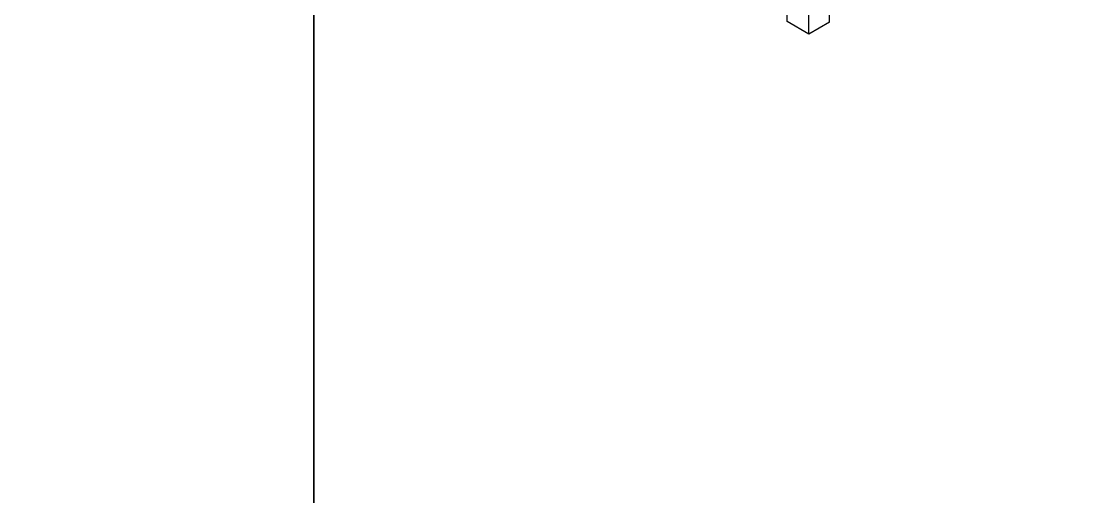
# Model space of a CAD drawing. Header units: millimetres. Extents: x -116965 to 323937, y 291661 to 566926.
# Drawn here: x -24302 to -23425, y 313230 to 313618 of the extents above; entities that cross this region are included whole.
import ezdxf

# ---------------------------------------------------------------- set-up
doc = ezdxf.new("R2010")
doc.units = ezdxf.units.MM
doc.layers.get('0').update_dxf_attribs({"lineweight": 18})
doc.layers.add('ALPHA', color=255, linetype='Continuous')

msp = doc.modelspace()

# ---------------------------------------------------------------- linework, layer by layer
at = {"lineweight": -3, "ltscale": 5}
for points in [[(-26354.671392, 315791.57101), (-24062.910844, 315791.57101), (-24062.910844, 312266.18379), (-26354.671392, 312266.18379)], [(-24062.910844, 315791.57101), (-21836.95678, 315791.57101), (-21836.95678, 312266.18379), (-24062.910844, 312266.18379)]]:
    msp.add_lwpolyline(points, close=True, dxfattribs=at)
at = {"layer": 'ALPHA'}
for p, q in [((-23676.075635, 313617.931199), (-23676.075635, 314087.416733)), ((-23641.604179, 313617.420889), (-23641.604179, 314086.906423)), ((-23658.397965, 313607.724992), (-23658.397965, 314077.210526)), ((-23658.397965, 313607.724992), (-23676.075635, 313617.931199)), ((-23641.604179, 313617.420889), (-23658.397965, 313607.724992))]:
    msp.add_line(p, q, dxfattribs=at)

doc.saveas('drawing.dxf')
